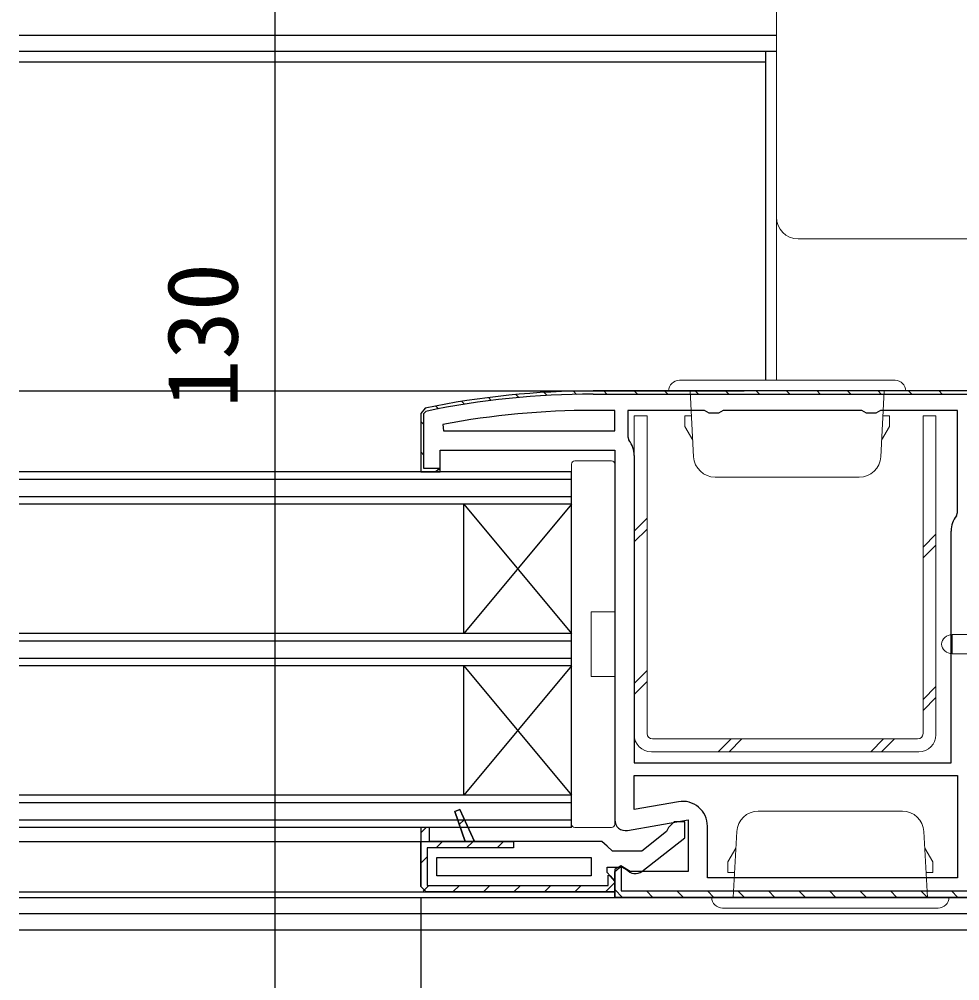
# Model space of a CAD drawing. Units: millimetres, scale not verified. Extents: x -525 to 525, y -783 to 779.
# Drawn here: x -29 to 58.2, y -592.7 to -503.5 of the extents above; entities that cross this region are included whole.
import ezdxf
from ezdxf.enums import TextEntityAlignment as Align

# ---------------------------------------------------------------- set-up
doc = ezdxf.new("R2010")
doc.units = ezdxf.units.MM
doc.header["$LTSCALE"] = 4
for name, color, linetype in [('0-2_YKK_11', 7, 'Continuous'), ('0-4_YKK_12', 2, 'Continuous'), ('0-7_YKK_D', 6, 'Continuous')]:
    doc.layers.add(name, color=color, linetype=linetype)
doc.layers.add('0-5_YKK_13', color=4, linetype='Continuous', lineweight=18)
doc.styles.add('ＭＳ ゴシック', font='')
doc.styles.get('ＭＳ ゴシック').set_extended_font_data('MS Gothic')

msp = doc.modelspace()

# ---------------------------------------------------------------- linework, layer by layer
at = {"layer": '0-2_YKK_11'}
for p, q in [((19.675, -538.108), (19.959, -538.393)), ((22.39, -537.996), (22.684, -538.289)), ((83.226, -537.974), (24.226, -537.974)), ((83.226, -537.974), (24.226, -537.974)), ((25.197, -537.974), (25.497, -538.274)), ((28.025, -537.974), (28.325, -538.274)), ((30.854, -537.974), (31.154, -538.274)), ((33.682, -537.974), (33.982, -538.274)), ((36.511, -537.974), (36.811, -538.274)), ((39.339, -537.974), (39.639, -538.274)), ((42.167, -537.974), (42.467, -538.274)), ((44.996, -537.974), (45.296, -538.274)), ((47.824, -537.974), (48.124, -538.274)), ((50.653, -537.974), (50.953, -538.274)), ((53.481, -537.974), (53.781, -538.274)), ((56.309, -537.974), (56.609, -538.274)), ((12.027, -538.946), (12.289, -539.208)), ((14.5, -538.591), (14.768, -538.859)), ((17.047, -538.309), (17.323, -538.585)), ((24.226, -538.274), (83.226, -538.274)), ((9.624, -539.371), (9.88, -539.627)), ((8.226, -540.802), (8.526, -541.102)), ((10.276, -541.079), (10.332, -541.674)), ((8.226, -543.631), (8.526, -543.931)), ((28.026, -543.974), (28.026, -572.474)), ((9.769, -545.174), (9.901, -545.305)), ((11.806, -578.221), (12.281, -577.746)), ((8.226, -578.972), (8.715, -578.484)), ((9.653, -580.374), (10.253, -579.774)), ((12.482, -580.374), (13.082, -579.774)), ((13.082, -579.774), (13.18, -579.675)), ((15.31, -580.374), (15.91, -579.774)), ((8.226, -581.801), (8.826, -581.201)), ((25.352, -584.474), (26.226, -583.6)), ((8.459, -584.396), (8.982, -583.874)), ((11.21, -584.474), (11.81, -583.874)), ((14.038, -584.474), (14.638, -583.874)), ((16.867, -584.474), (17.467, -583.874)), ((19.695, -584.474), (20.295, -583.874)), ((22.524, -584.474), (23.124, -583.874)), ((26.226, -584.258), (26.942, -584.974)), ((29.17, -584.374), (29.77, -584.974)), ((31.999, -584.374), (32.599, -584.974)), ((34.827, -584.374), (35.427, -584.974)), ((37.656, -584.374), (38.256, -584.974)), ((40.484, -584.374), (41.084, -584.974)), ((43.313, -584.374), (43.913, -584.974)), ((46.141, -584.374), (46.741, -584.974)), ((48.969, -584.374), (49.569, -584.974)), ((51.798, -584.374), (52.398, -584.974)), ((54.626, -584.374), (55.226, -584.974)), ((57.455, -584.374), (58.055, -584.974))]:
    msp.add_line(p, q, dxfattribs=at)
for points in [[(8.625, -539.571), (8.226, -540.061), (8.226, -545.474), (10.026, -545.474), (10.026, -543.474), (26.226, -543.474), (26.226, -577.774)], [(8.625, -539.571), (8.226, -540.061), (8.226, -545.474), (9.526, -545.474), (9.984, -545.174), (8.526, -545.174), (8.526, -540.061), (8.686, -539.865)], [(10.332, -541.674), (26.226, -541.674), (26.226, -539.774), (24.226, -539.774)], [(57.919, -549.551), (58.026, -549.242), (58.026, -539.774), (50.892, -539.774), (50.459, -540.024), (49.593, -540.024), (49.16, -539.774), (36.292, -539.774), (35.859, -540.024), (34.993, -540.024), (34.56, -539.774), (27.426, -539.774), (27.426, -542.242), (27.533, -542.551)], [(28.026, -572.474), (57.426, -572.474), (57.426, -550.974)], [(83.226, -584.974), (26.226, -584.974), (26.226, -582.574), (26.826, -582.084), (26.826, -584.374), (83.626, -584.374), (83.626, -570.574), (81.526, -570.574), (81.526, -569.974), (83.226, -569.974)], [(28.026, -573.674), (58.026, -573.674), (58.026, -583.174), (34.826, -583.174), (34.826, -578.362)], [(32.127, -576.097), (28.026, -576.82), (28.026, -573.674)], [(28.746, -582.562), (32.726, -579.452), (32.726, -577.974), (31.726, -577.974), (31.226, -578.475), (31.034, -578.871), (28.726, -580.674), (26.021, -580.674), (25.524, -580.224), (25.026, -579.774), (13.226, -579.774), (11.843, -576.807), (11.381, -576.993), (12.344, -579.774), (9.026, -579.774), (9.026, -578.474), (8.226, -578.474), (8.226, -579.774), (9.026, -579.774), (9.026, -578.474), (8.226, -578.474), (8.226, -583.974), (8.726, -584.474), (8.226, -583.974), (8.226, -579.774), (16.826, -579.774), (16.826, -580.374), (8.826, -580.374), (8.826, -583.874), (25.626, -583.874), (25.626, -582.904), (25.789, -582.978), (26.226, -583.474), (26.226, -584.474)], [(27.4, -578.759), (33.026, -577.767), (33.026, -582.574), (27.67, -582.574), (26.802, -582.032), (26.226, -582.351), (26.226, -584.974), (83.226, -584.974)], [(26.226, -584.474), (26.226, -583.474), (25.789, -582.978), (25.526, -582.68), (25.526, -582.174), (26.93, -582.174), (27.33, -582.374)], [(26.226, -584.474), (8.726, -584.474), (26.226, -584.474)]]:
    msp.add_lwpolyline(points, dxfattribs=at)
for points in [[(11.843, -576.807), (13.226, -579.774), (12.344, -579.774), (11.381, -576.993)], [(24.026, -582.974), (9.726, -582.974), (9.726, -581.274), (24.026, -581.274)]]:
    msp.add_lwpolyline(points, close=True, dxfattribs=at)
for centre, radius, start, end in [((24.226, -614.974), 77, 90, 101.68989), ((24.226, -614.974), 77, 90, 101.68989), ((24.226, -614.974), 76.7, 90, 101.68988), ((24.226, -614.974), 75.2, 89.99999, 100.69052), ((25.726, -543.974), 2.3, 0, 38.2132), ((59.726, -550.974), 2.3, 141.7868, 180), ((32.526, -578.362), 2.3, 0.00001, 99.99999), ((27.226, -577.774), 1, 180, 279.99998), ((28.13, -581.774), 1, 216.86989, 307.99998)]:
    msp.add_arc(centre, radius, start, end, dxfattribs=at)
at = {"layer": '0-4_YKK_12'}
for p, q in [((41.226, -504.974), (-29.022, -504.974)), ((41.226, -506.474), (-29.022, -506.474)), ((40.226, -536.974), (40.226, -506.474)), ((40.226, -507.474), (-29.022, -507.474)), ((-29.022, -537.974), (38.226, -537.974)), ((-29.022, -546.174), (22.226, -546.174)), ((-29.022, -547.774), (22.226, -547.774)), ((22.226, -548.474), (-29.022, -548.474)), ((22.226, -548.474), (12.226, -560.474)), ((22.226, -560.474), (-29.022, -560.474)), ((-29.022, -561.174), (22.226, -561.174)), ((-29.022, -562.774), (22.226, -562.774)), ((22.226, -563.474), (-29.022, -563.474)), ((12.226, -575.474), (12.226, -563.474)), ((12.226, -563.474), (22.226, -575.474)), ((22.226, -563.474), (12.226, -575.474)), ((22.226, -575.474), (-29.022, -575.474)), ((-29.022, -576.174), (22.226, -576.174)), ((-29.022, -577.774), (22.226, -577.774)), ((22.226, -578.474), (-29.022, -578.474)), ((-29.022, -579.774), (8.226, -579.774)), ((-29.022, -584.474), (8.726, -584.474)), ((-29.022, -584.974), (26.726, -584.974)), ((-29.022, -586.474), (101.226, -586.474)), ((-29.022, -587.974), (77.726, -587.974))]:
    msp.add_line(p, q, dxfattribs=at)
for points in [[(22.226, -578.474), (22.226, -545.474), (-29.022, -545.474)], [(12.226, -560.474), (12.226, -548.474), (22.226, -560.474)]]:
    msp.add_lwpolyline(points, dxfattribs=at)
at = {"layer": '0-5_YKK_13'}
for p, q in [((41.226, -521.325), (41.226, -478.627)), ((41.226, -521.852), (41.226, -521.325)), ((41.226, -527.325), (41.226, -521.852)), ((43.226, -523.851), (85.226, -523.851)), ((41.226, -536.974), (41.226, -527.325)), ((52.226, -536.974), (32.226, -536.974)), ((31.226, -537.974), (53.226, -537.974)), ((33.226, -537.974), (33.546, -544.079)), ((51.226, -537.974), (50.906, -544.079)), ((28.026, -569.874), (28.026, -540.274)), ((28.026, -540.274), (29.226, -540.274)), ((29.226, -569.774), (29.226, -540.274)), ((32.726, -541.274), (32.726, -540.274)), ((32.726, -540.274), (33.347, -540.274)), ((51.726, -540.274), (51.106, -540.274)), ((51.726, -541.174), (51.726, -540.274)), ((51.726, -541.274), (51.726, -540.274)), ((56.026, -540.274), (56.026, -569.874)), ((32.726, -541.274), (33.466, -542.556)), ((51.726, -541.274), (50.986, -542.556)), ((22.226, -544.774), (22.226, -544.805)), ((22.226, -544.805), (22.226, -578.143)), ((22.526, -544.474), (22.553, -544.474)), ((22.553, -544.474), (22.635, -544.474)), ((22.635, -544.474), (25.926, -544.474)), ((26.226, -544.774), (26.226, -546.274)), ((48.909, -545.974), (35.543, -545.974)), ((26.226, -558.174), (26.226, -546.274)), ((28.026, -550.991), (29.226, -549.791)), ((28.026, -551.991), (29.226, -550.791)), ((54.826, -552.475), (56.026, -551.275)), ((54.826, -553.475), (56.026, -552.275)), ((24.026, -558.474), (24.026, -564.474)), ((26.226, -558.474), (24.026, -558.474)), ((24.026, -564.474), (24.026, -558.474)), ((26.226, -558.174), (26.226, -558.474)), ((57.518, -560.585), (57.526, -560.585)), ((57.526, -560.585), (59.226, -560.57)), ((57.526, -560.585), (57.526, -562.363)), ((57.526, -562.363), (57.518, -562.363)), ((57.526, -562.363), (59.226, -562.378)), ((28.026, -565.133), (29.226, -563.933)), ((26.226, -576.674), (26.226, -564.774)), ((28.026, -566.133), (29.226, -564.933)), ((54.826, -566.617), (56.026, -565.417)), ((54.826, -567.617), (56.026, -566.417)), ((54.326, -570.274), (29.726, -570.274)), ((35.828, -571.474), (37.028, -570.274)), ((36.828, -571.474), (38.028, -570.274)), ((49.97, -571.474), (51.17, -570.274)), ((50.97, -571.474), (52.17, -570.274)), ((54.426, -571.474), (29.626, -571.474)), ((26.226, -576.674), (26.226, -578.174)), ((39.543, -576.974), (52.909, -576.974)), ((22.226, -578.143), (22.226, -578.174)), ((25.926, -578.474), (22.635, -578.474)), ((37.226, -584.974), (37.546, -578.869)), ((55.226, -584.974), (54.906, -578.869)), ((36.726, -581.674), (37.466, -580.392)), ((55.726, -581.674), (54.986, -580.392)), ((36.726, -581.674), (36.726, -582.674)), ((36.726, -581.774), (36.726, -582.674)), ((55.726, -581.674), (55.726, -582.674)), ((36.726, -582.674), (37.347, -582.674)), ((55.726, -582.674), (55.106, -582.674)), ((57.226, -584.974), (35.226, -584.974)), ((36.226, -585.974), (56.226, -585.974))]:
    msp.add_line(p, q, dxfattribs=at)
for points in [[(56.026, -540.274), (54.826, -540.274), (54.826, -569.774)], [(24.026, -564.474), (26.226, -564.474), (26.226, -564.774)], [(22.635, -578.474), (22.553, -578.474), (22.526, -578.474)]]:
    msp.add_lwpolyline(points, dxfattribs=at)
for centre, radius, start, end in [((43.226, -521.851), 1.999, 180.01746, 270.01745), ((32.226, -537.974), 1, 90, 180), ((52.226, -537.974), 1, 0, 90), ((35.543, -543.974), 2, 183, 270), ((48.909, -543.974), 2, 270, 357), ((22.526, -544.774), 0.3, 90, 180), ((25.926, -544.774), 0.3, 0, 90), ((57.526, -561.585), 1, 90.5, 173.63457), ((57.526, -561.363), 1, 186.36543, 269.5), ((29.626, -569.874), 1.6, 180, 270), ((29.726, -569.774), 0.5, 180, 270), ((54.326, -569.774), 0.5, 270, 0), ((54.426, -569.874), 1.6, 270, 0), ((39.543, -578.974), 2, 90, 177), ((52.909, -578.974), 2, 3, 90), ((22.526, -578.174), 0.3, 180, 270), ((25.926, -578.174), 0.3, 270, 0), ((36.226, -584.974), 1, 180, 270), ((56.226, -584.974), 1, 270, 0)]:
    msp.add_arc(centre, radius, start, end, dxfattribs=at)
at = {"layer": '0-7_YKK_D'}
for p, q in [((-5.272, -594.274), (-5.272, -464.274)), ((8.226, -584.974), (8.226, -718.274))]:
    msp.add_line(p, q, dxfattribs=at)

# ---------------------------------------------------------------- texts
at = {"layer": '0-7_YKK_D', "style": 'ＭＳ ゴシック'}
msp.add_text('130', height=6.598, rotation=90, dxfattribs=at).set_placement((-6.772, -539.552), align=Align.BOTTOM_LEFT)

doc.saveas('drawing.dxf')
